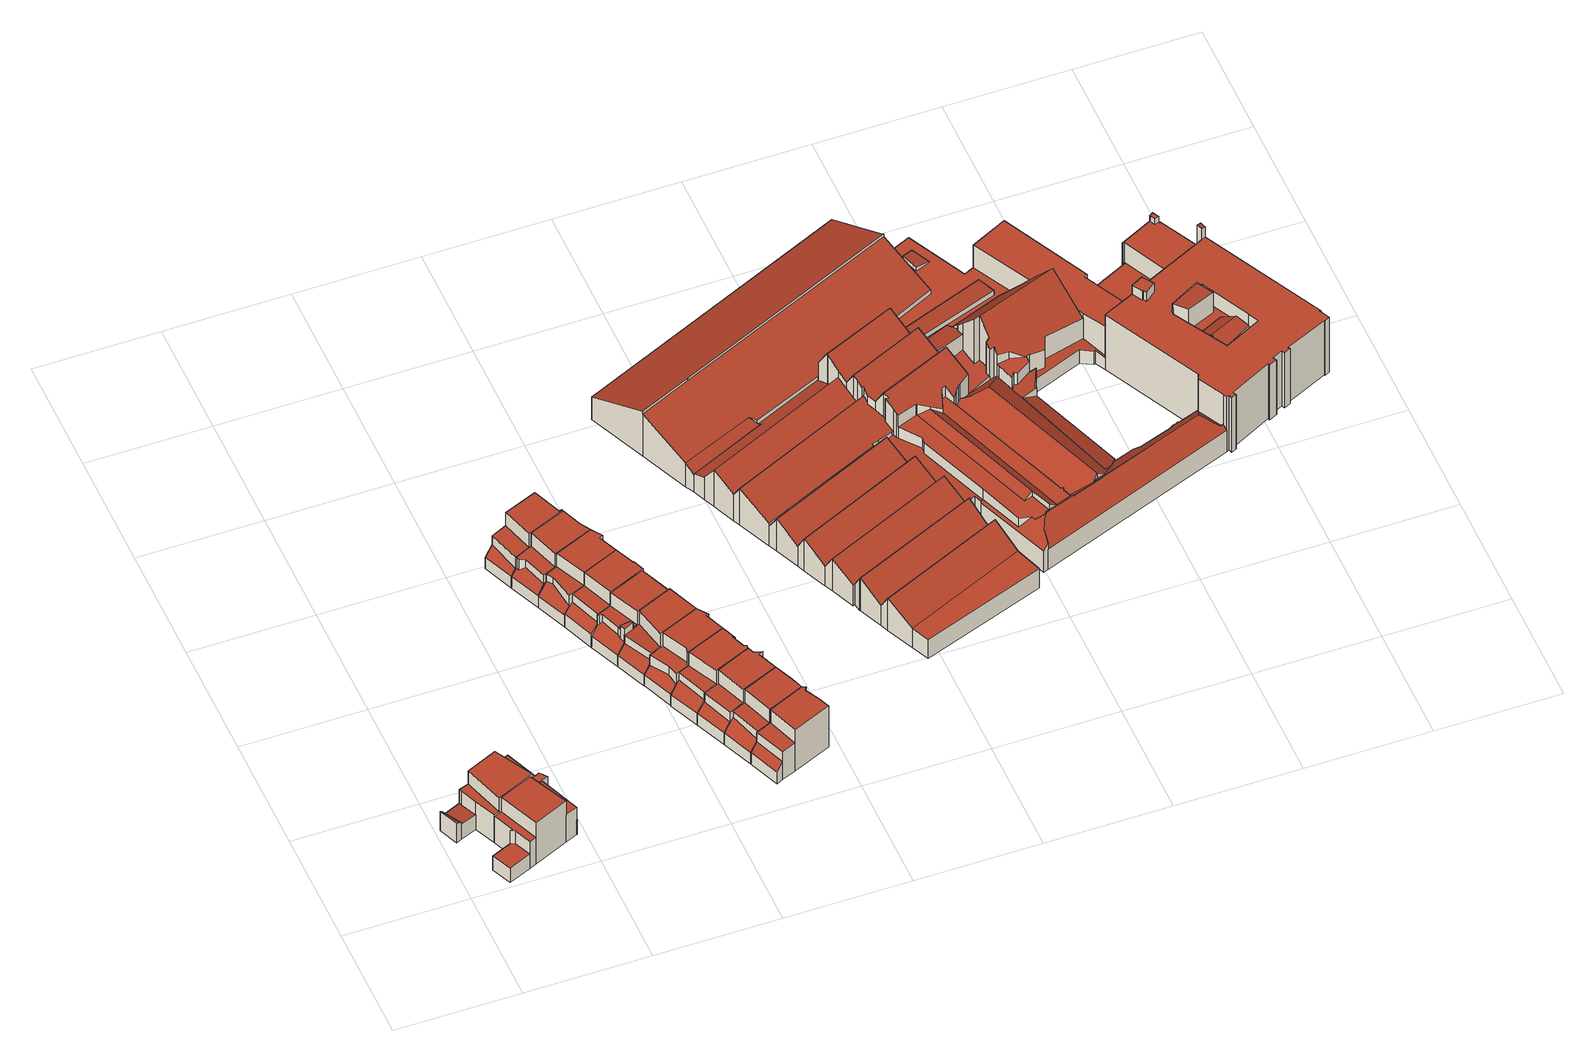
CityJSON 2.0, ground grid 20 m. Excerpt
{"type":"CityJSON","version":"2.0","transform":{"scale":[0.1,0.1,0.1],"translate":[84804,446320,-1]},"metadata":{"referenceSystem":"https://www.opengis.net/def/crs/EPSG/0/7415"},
"CityObjects":{
"building1":{"type":"Building","attributes":{"b3_bag_bag_overlap":0,"b3_bouwlagen":3,"b3_dak_type":"slanted","b3_h_dak_50p":8.94,"b3_h_dak_70p":8.94,"b3_h_dak_max":9.06,"b3_h_dak_min":3.21,"b3_h_maaiveld":0.506,"b3_kas_warenhuis":false,"b3_mutatie_ahn3_ahn4":false,"b3_opp_buitenmuur":165.98,"b3_opp_dak_plat":75.17,"b3_opp_dak_schuin":2.11,"b3_opp_grond":82.07,"b3_opp_scheidingsmuur":139.34,"b3_reconstructie_onvolledig":false,"b3_rmse_lod12":2.56,"b3_rmse_lod13":1.47,"b3_rmse_lod22":0.222,"b3_val3dity_lod12":"[]","b3_val3dity_lod13":"[]","b3_val3dity_lod22":"[]","b3_volume_lod12":692.51,"b3_volume_lod13":626.99,"b3_volume_lod22":548.3,"geconstateerd":false,"oorspronkelijkbouwjaar":1989,"status":"Pand in gebruik"},"children":["building1-1"]},
"building1-1":{"type":"BuildingPart","parents":["building1"],"geometry":[{"type":"Solid","lod":"2.2","boundaries":[[[[0,1,2,3,4,5,6,7,8,9,10,11,12,13,14,15,16]],[[17,15,14,18,19]],[[19,18,20,21]],[[22,7,6,23]],[[24,25,23,26]],[[27,16,15,17]],[[28,4,3,29]],[[30,5,4,28]],[[26,23,6,5,30]],[[31,8,7,22]],[[25,9,8,31]],[[32,13,12,33]],[[33,12,11,34]],[[35,36,29,37]],[[36,10,9,25,24]],[[38,39,40,32]],[[18,14,13,40]],[[40,13,32]],[[21,20,0,16,27]],[[37,29,3,2,41,42]],[[41,2,1,43,44]],[[45,34,11,10,36,35]],[[43,1,0,20]],[[44,43,39,38]],[[42,41,34,45]],[[25,31,22,23]],[[36,24,26,30,28,29]],[[21,27,17,19]],[[34,41,44,38,32,33]],[[39,43,20,18,40]],[[42,45,35,37]]]],"semantics":{"surfaces":[{"type":"GroundSurface"},{"type":"WallSurface","on_footprint_edge":true},{"type":"WallSurface","on_footprint_edge":false},{"type":"RoofSurface"}],"values":[[0,1,2,1,2,1,1,1,1,1,1,1,1,2,1,2,1,1,1,1,1,1,1,2,2,3,3,3,3,3,3]]}}]},
"building2":{"type":"Building","attributes":{"b3_bag_bag_overlap":0,"b3_bouwlagen":3,"b3_dak_type":"multiple horizontal","b3_h_dak_50p":8.89,"b3_h_dak_70p":8.92,"b3_h_dak_max":9.05,"b3_h_dak_min":2.95,"b3_h_maaiveld":0.47,"b3_kas_warenhuis":false,"b3_mutatie_ahn3_ahn4":false,"b3_opp_buitenmuur":222.83,"b3_opp_dak_plat":84.95,"b3_opp_dak_schuin":0,"b3_opp_grond":84.94,"b3_opp_scheidingsmuur":74.58,"b3_reconstructie_onvolledig":false,"b3_rmse_lod12":2.66,"b3_rmse_lod13":1.47,"b3_rmse_lod22":0.189,"b3_val3dity_lod12":"[]","b3_val3dity_lod13":"[]","b3_val3dity_lod22":"[]","b3_volume_lod12":717.76,"b3_volume_lod13":626.76,"b3_volume_lod22":556.76,"geconstateerd":false,"oorspronkelijkbouwjaar":1989,"status":"Pand in gebruik"},"children":["building2-1"]},
"building2-1":{"type":"BuildingPart","parents":["building2"],"geometry":[{"type":"Solid","lod":"2.2","boundaries":[[[[46,47,48,49,12,50,51,52,8,53,54,55,56,57,58,59]],[[60,55,54,61]],[[62,56,55,60]],[[63,62,64,65]],[[66,53,8,67]],[[68,47,46,69]],[[70,48,47,68]],[[71,72,73,74]],[[75,70,72,71]],[[61,54,53,66]],[[67,8,52,64]],[[65,64,52,51,76]],[[77,78,76,79]],[[78,57,56,62,63]],[[79,76,51,50,80,81]],[[82,83,58,57,78,77]],[[74,73,59,58,83]],[[84,49,48,70,75]],[[85,12,49,84]],[[80,50,12,85]],[[69,46,59,73]],[[81,80,83,82]],[[67,64,62,60,61,66]],[[78,63,65,76]],[[83,80,85,84,75,71,74]],[[69,73,72,70,68]],[[81,82,77,79]]]],"semantics":{"surfaces":[{"type":"GroundSurface"},{"type":"WallSurface","on_footprint_edge":true},{"type":"WallSurface","on_footprint_edge":false},{"type":"RoofSurface"}],"values":[[0,1,1,2,1,1,1,2,2,1,1,1,2,1,1,1,1,1,1,1,1,2,3,3,3,3,3]]}}]},
"building3":{"type":"Building","attributes":{"b3_bag_bag_overlap":0,"b3_bouwlagen":3,"b3_dak_type":"slanted","b3_h_dak_50p":8.82,"b3_h_dak_70p":8.85,"b3_h_dak_max":9.11,"b3_h_dak_min":2.76,"b3_h_maaiveld":0.395,"b3_kas_warenhuis":false,"b3_mutatie_ahn3_ahn4":false,"b3_opp_buitenmuur":93.2,"b3_opp_dak_plat":53.47,"b3_opp_dak_schuin":9.57,"b3_opp_grond":59.78,"b3_opp_scheidingsmuur":149.96,"b3_reconstructie_onvolledig":false,"b3_rmse_lod12":2.59,"b3_rmse_lod13":1.79,"b3_rmse_lod22":0.213,"b3_val3dity_lod12":"[]","b3_val3dity_lod13":"[]","b3_val3dity_lod22":"[]","b3_volume_lod12":505.31,"b3_volume_lod13":472.53,"b3_volume_lod22":398.76,"geconstateerd":false,"oorspronkelijkbouwjaar":1989,"status":"Pand in gebruik"},"children":["building3-1"]},
"building3-1":{"type":"BuildingPart","parents":["building3"],"geometry":[{"type":"Solid","lod":"2.2","boundaries":[[[[86,87,88,89,90,91,92,93,94,95,96,97]],[[98,99,90,89,100]],[[101,87,86,102]],[[102,86,97,103]],[[104,95,94,105,106]],[[107,104,99,98]],[[108,93,92,109]],[[110,88,87,101]],[[105,94,93,108]],[[106,105,111,112]],[[109,92,91,111]],[[103,97,96,113]],[[100,89,88,110,114]],[[114,110,115,116]],[[117,113,96,95,104,107]],[[112,111,91,90,99]],[[116,115,113,117]],[[109,111,105,108]],[[116,117,107,98,100,114]],[[112,99,104,106]],[[113,115,110,101,102,103]]]],"semantics":{"surfaces":[{"type":"GroundSurface"},{"type":"WallSurface","on_footprint_edge":true},{"type":"WallSurface","on_footprint_edge":false},{"type":"RoofSurface"}],"values":[[0,1,1,1,1,2,1,1,1,2,1,1,1,2,1,1,2,3,3,3,3]]}}]},
"building4":{"type":"Building","attributes":{"b3_bag_bag_overlap":0,"b3_bouwlagen":3,"b3_dak_type":"slanted","b3_h_dak_50p":8.83,"b3_h_dak_70p":8.85,"b3_h_dak_max":9.07,"b3_h_dak_min":0.59,"b3_h_maaiveld":0.402,"b3_kas_warenhuis":false,"b3_mutatie_ahn3_ahn4":false,"b3_opp_buitenmuur":90.35,"b3_opp_dak_plat":52.7,"b3_opp_dak_schuin":11.24,"b3_opp_grond":59.77,"b3_opp_scheidingsmuur":153.48,"b3_reconstructie_onvolledig":false,"b3_rmse_lod12":2.88,"b3_rmse_lod13":1.36,"b3_rmse_lod22":0.48,"b3_val3dity_lod12":"[]","b3_val3dity_lod13":"[]","b3_val3dity_lod22":"[]","b3_volume_lod12":504.61,"b3_volume_lod13":430.59,"b3_volume_lod22":412.15,"geconstateerd":false,"oorspronkelijkbouwjaar":1989,"status":"Pand in gebruik"},"children":["building4-1"]},
"building4-1":{"type":"BuildingPart","parents":["building4"],"geometry":[{"type":"Solid","lod":"2.2","boundaries":[[[[118,119,89,120,121,122,123,124,125,126,92]],[[127,123,122,128]],[[129,130,131,132]],[[109,92,126,133]],[[134,135,120,89,100]],[[136,121,120,135]],[[128,122,121,136]],[[137,138,139,140]],[[140,139,125,124,131]],[[141,142,143,144]],[[144,143,138,137]],[[142,118,92,109]],[[130,119,118,142,141]],[[132,131,124,123,127,145]],[[145,127,135,134]],[[100,89,119,130,129]],[[133,126,125,139]],[[130,141,144,137,140,131]],[[135,127,128,136]],[[100,129,132,145,134]],[[133,139,138,143,142,109]]]],"semantics":{"surfaces":[{"type":"GroundSurface"},{"type":"WallSurface","on_footprint_edge":true},{"type":"WallSurface","on_footprint_edge":false},{"type":"RoofSurface"}],"values":[[0,1,2,1,1,1,1,2,1,2,2,1,1,1,2,1,1,3,3,3,3]]}}]},
"building5":{"type":"Building","attributes":{"b3_bag_bag_overlap":0,"b3_bouwlagen":3,"b3_dak_type":"slanted","b3_h_dak_50p":8.83,"b3_h_dak_70p":8.85,"b3_h_dak_max":9.07,"b3_h_dak_min":2.78,"b3_h_maaiveld":0.413,"b3_kas_warenhuis":false,"b3_mutatie_ahn3_ahn4":false,"b3_opp_buitenmuur":93.36,"b3_opp_dak_plat":51.93,"b3_opp_dak_schuin":12.4,"b3_opp_grond":60.3,"b3_opp_scheidingsmuur":152.72,"b3_reconstructie_onvolledig":false,"b3_rmse_lod12":2.59,"b3_rmse_lod13":0.892,"b3_rmse_lod22":0.176,"b3_val3dity_lod12":"[]","b3_val3dity_lod13":"[]","b3_val3dity_lod22":"[]","b3_volume_lod12":508.73,"b3_volume_lod13":435.75,"b3_volume_lod22":415.68,"geconstateerd":false,"oorspronkelijkbouwjaar":1989,"status":"Pand in gebruik"},"children":["building5-1"]},
"building5-1":{"type":"BuildingPart","parents":["building5"],"geometry":[{"type":"Solid","lod":"2.2","boundaries":[[[[146,147,123,122,148,149,150,151,152,153,154,126]],[[155,156,157,158]],[[128,122,123,127]],[[159,160,127,145]],[[161,146,126,162]],[[163,148,122,128]],[[162,126,154,164]],[[165,166,167,168]],[[164,154,153,167]],[[160,149,148,163]],[[158,157,152,151,169]],[[168,167,153,152,157]],[[145,127,123,147,156,155]],[[170,161,166,165]],[[156,147,146,161,170]],[[171,150,149,160,159]],[[169,151,150,171]],[[160,163,128,127]],[[166,161,162,164,167]],[[156,170,165,168,157]],[[169,171,159,145,155,158]]]],"semantics":{"surfaces":[{"type":"GroundSurface"},{"type":"WallSurface","on_footprint_edge":false},{"type":"WallSurface","on_footprint_edge":true},{"type":"RoofSurface"}],"values":[[0,1,2,1,2,2,2,1,2,2,2,2,2,1,2,2,2,3,3,3,3]]}}]},
"building6":{"type":"Building","attributes":{"b3_bag_bag_overlap":0,"b3_bouwlagen":3,"b3_dak_type":"slanted","b3_h_dak_50p":8.82,"b3_h_dak_70p":8.84,"b3_h_dak_max":9.06,"b3_h_dak_min":2.92,"b3_h_maaiveld":0.416,"b3_kas_warenhuis":false,"b3_mutatie_ahn3_ahn4":false,"b3_opp_buitenmuur":93.51,"b3_opp_dak_plat":52.69,"b3_opp_dak_schuin":10.73,"b3_opp_grond":60.43,"b3_opp_scheidingsmuur":150.28,"b3_reconstructie_onvolledig":false,"b3_rmse_lod12":2.53,"b3_rmse_lod13":0.861,"b3_rmse_lod22":0.189,"b3_val3dity_lod12":"[]","b3_val3dity_lod13":"[]","b3_val3dity_lod22":"[]","b3_volume_lod12":509.16,"b3_volume_lod13":430.54,"b3_volume_lod22":412.32,"geconstateerd":false,"oorspronkelijkbouwjaar":1989,"status":"Pand in gebruik"},"children":["building6-1"]},
"building6-1":{"type":"BuildingPart","parents":["building6"],"geometry":[{"type":"Solid","lod":"2.2","boundaries":[[[[172,173,154,174,152,151,175,176,177,178,179,180]],[[181,178,177,182]],[[182,177,176,183]],[[184,175,151,169]],[[169,151,152,157,158]],[[157,152,174,185,186]],[[158,157,187,188]],[[189,154,173,190]],[[191,183,176,175,184]],[[185,174,154,189]],[[186,185,192,193]],[[194,195,183,191]],[[188,187,180,179,195,194]],[[195,179,178,181]],[[190,173,172,192]],[[193,192,172,180,187]],[[188,194,191,184,169,158]],[[195,181,182,183]],[[190,192,185,189]],[[193,187,157,186]]]],"semantics":{"surfaces":[{"type":"GroundSurface"},{"type":"WallSurface","on_footprint_edge":true},{"type":"WallSurface","on_footprint_edge":false},{"type":"RoofSurface"}],"values":[[0,1,1,1,1,1,2,1,1,1,2,2,1,1,1,1,3,3,3,3]]}}]},
"building7":{"type":"Building","attributes":{"b3_bag_bag_overlap":0,"b3_bouwlagen":3,"b3_dak_type":"slanted","b3_h_dak_50p":8.82,"b3_h_dak_70p":8.85,"b3_h_dak_max":9.07,"b3_h_dak_min":0.6,"b3_h_maaiveld":0.44,"b3_kas_warenhuis":false,"b3_mutatie_ahn3_ahn4":false,"b3_opp_buitenmuur":94.17,"b3_opp_dak_plat":51.16,"b3_opp_dak_schuin":14.51,"b3_opp_grond":59.9,"b3_opp_scheidingsmuur":147.89,"b3_reconstructie_onvolledig":false,"b3_rmse_lod12":2.86,"b3_rmse_lod13":1.22,"b3_rmse_lod22":0.46,"b3_val3dity_lod12":"[]","b3_val3dity_lod13":"[]","b3_val3dity_lod22":"[]","b3_volume_lod12":503.72,"b3_volume_lod13":433.88,"b3_volume_lod22":398.45,"geconstateerd":false,"oorspronkelijkbouwjaar":1989,"status":"Pand in gebruik"},"children":["building7-1"]},
"building7-1":{"type":"BuildingPart","parents":["building7"],"geometry":[{"type":"Solid","lod":"2.2","boundaries":[[[[196,197,178,198,199,200,201,202,203,204,205,173,206]],[[207,201,200,208]],[[209,199,198,210]],[[210,198,178,181]],[[211,212,213,214]],[[215,216,214,217]],[[218,173,205,219]],[[208,200,199,209]],[[181,178,197,220]],[[221,222,202,201,207,223]],[[224,225,222,221]],[[226,220,197,196,225,224]],[[227,203,202,222]],[[228,227,216,215]],[[229,206,173,218]],[[230,229,231,232]],[[225,196,206,229,230]],[[219,205,204,233]],[[217,214,213,233,234]],[[234,233,204,203,227,228]],[[235,236,212,211]],[[232,231,236,235]],[[223,207,220,226]],[[223,226,224,221]],[[236,231,229,218,219,233,213,212]],[[234,228,215,217]],[[232,235,211,214,216,227,222,225,230]],[[220,207,208,209,210,181]]]],"semantics":{"surfaces":[{"type":"GroundSurface"},{"type":"WallSurface","on_footprint_edge":true},{"type":"WallSurface","on_footprint_edge":false},{"type":"RoofSurface"}],"values":[[0,1,1,1,2,2,1,1,1,1,2,1,1,2,1,2,1,1,2,1,2,2,2,3,3,3,3,3]]}}]},
"building8":{"type":"Building","attributes":{"b3_bag_bag_overlap":0,"b3_bouwlagen":3,"b3_dak_type":"slanted","b3_h_dak_50p":8.84,"b3_h_dak_70p":8.85,"b3_h_dak_max":9.08,"b3_h_dak_min":0.49,"b3_h_maaiveld":0.445,"b3_kas_warenhuis":false,"b3_mutatie_ahn3_ahn4":false,"b3_opp_buitenmuur":90.26,"b3_opp_dak_plat":52.56,"b3_opp_dak_schuin":11.94,"b3_opp_grond":60.04,"b3_opp_scheidingsmuur":149.42,"b3_reconstructie_onvolledig":false,"b3_rmse_lod12":2.57,"b3_rmse_lod13":1.03,"b3_rmse_lod22":0.343,"b3_val3dity_lod12":"[]","b3_val3dity_lod13":"[]","b3_val3dity_lod22":"[]","b3_volume_lod12":504.16,"b3_volume_lod13":428.96,"b3_volume_lod22":409.62,"geconstateerd":false,"oorspronkelijkbouwjaar":1989,"status":"Pand in gebruik"},"children":["building8-1"]},
"building8-1":{"type":"BuildingPart","parents":["building8"],"geometry":[{"type":"Solid","lod":"2.2","boundaries":[[[[237,238,239,240,241,242,243,205,244,245,200]],[[246,247,237,200,248]],[[248,200,245,249,250]],[[251,252,253,254]],[[254,253,242,241,255]],[[256,243,242,253]],[[219,205,243,256]],[[257,239,238,258]],[[250,249,255,259]],[[249,245,244,252,251]],[[252,244,205,219]],[[259,255,241,240,260,261]],[[261,260,247,246]],[[260,240,239,257]],[[258,238,237,247]],[[249,251,254,255]],[[252,219,256,253]],[[261,246,248,250,259]],[[258,247,260,257]]]],"semantics":{"surfaces":[{"type":"GroundSurface"},{"type":"WallSurface","on_footprint_edge":true},{"type":"WallSurface","on_footprint_edge":false},{"type":"RoofSurface"}],"values":[[0,1,1,2,1,1,1,1,2,1,1,1,2,1,1,3,3,3,3]]}}]},
"building9":{"type":"Building","attributes":{"b3_bag_bag_overlap":0,"b3_bouwlagen":3,"b3_dak_type":"slanted","b3_h_dak_50p":8.83,"b3_h_dak_70p":8.85,"b3_h_dak_max":9.05,"b3_h_dak_min":2.82,"b3_h_maaiveld":0.458,"b3_kas_warenhuis":false,"b3_mutatie_ahn3_ahn4":false,"b3_opp_buitenmuur":94.78,"b3_opp_dak_plat":52.31,"b3_opp_dak_schuin":10.26,"b3_opp_grond":59.69,"b3_opp_scheidingsmuur":152.2,"b3_reconstructie_onvolledig":false,"b3_rmse_lod12":2.53,"b3_rmse_lod13":0.855,"b3_rmse_lod22":0.194,"b3_val3dity_lod12":"[]","b3_val3dity_lod13":"[]","b3_val3dity_lod22":"[]","b3_volume_lod12":500.97,"b3_volume_lod13":427.52,"b3_volume_lod22":409.96,"geconstateerd":false,"oorspronkelijkbouwjaar":1989,"status":"Pand in gebruik"},"children":["building9-1"]},
"building9-1":{"type":"BuildingPart","parents":["building9"],"geometry":[{"type":"Solid","lod":"2.2","boundaries":[[[[262,263,264,265,266,267,268,269,270,271,272,273]],[[274,275,262,273,276]],[[277,269,268,260]],[[278,279,260,261]],[[280,281,282,283]],[[256,265,264,284]],[[276,273,272,285]],[[285,272,271,279,278]],[[286,266,265,256]],[[281,267,266,286,287]],[[288,270,269,277]],[[284,264,263,289]],[[290,291,289,292]],[[261,260,268,267,281,280]],[[279,271,270,288]],[[283,282,275,274]],[[292,289,263,262,275]],[[287,286,291,290]],[[279,288,277,260]],[[283,274,276,285,278,261,280]],[[287,290,292,275,282,281]],[[291,286,256,284,289]]]],"semantics":{"surfaces":[{"type":"GroundSurface"},{"type":"WallSurface","on_footprint_edge":true},{"type":"WallSurface","on_footprint_edge":false},{"type":"RoofSurface"}],"values":[[0,1,1,2,2,1,1,1,1,1,1,1,2,1,1,2,1,2,3,3,3,3]]}}]},
"building10":{"type":"Building","attributes":{"b3_bag_bag_overlap":0,"b3_bouwlagen":3,"b3_dak_type":"slanted","b3_h_dak_50p":8.83,"b3_h_dak_70p":8.86,"b3_h_dak_max":9.06,"b3_h_dak_min":2.79,"b3_h_maaiveld":0.419,"b3_kas_warenhuis":false,"b3_mutatie_ahn3_ahn4":false,"b3_opp_buitenmuur":94.26,"b3_opp_dak_plat":51.93,"b3_opp_dak_schuin":12.91,"b3_opp_grond":59.97,"b3_opp_scheidingsmuur":149.43,"b3_reconstructie_onvolledig":false,"b3_rmse_lod12":2.49,"b3_rmse_lod13":0.768,"b3_rmse_lod22":0.195,"b3_val3dity_lod12":"[]","b3_val3dity_lod13":"[]","b3_val3dity_lod22":"[]","b3_volume_lod12":506.15,"b3_volume_lod13":425.61,"b3_volume_lod22":404.87,"geconstateerd":false,"oorspronkelijkbouwjaar":1989,"status":"Pand in gebruik"},"children":["building10-1"]},
"building10-1":{"type":"BuildingPart","parents":["building10"],"geometry":[{"type":"Solid","lod":"2.2","boundaries":[[[[293,294,295,296,297,298,299,300,301,302,303,304]],[[305,306,298,297,307,308]],[[309,310,299,298,306]],[[311,312,313,314]],[[315,302,301,316]],[[317,315,310,309]],[[318,303,302,315,317]],[[316,301,300,319]],[[320,296,295,321]],[[314,313,322,323]],[[323,322,324,325]],[[325,324,293,304,276]],[[319,300,299,310]],[[326,318,306,305]],[[276,304,303,318,326]],[[307,297,296,320]],[[321,295,294,327]],[[327,294,293,324]],[[308,307,312,311]],[[319,310,315,316]],[[306,318,317,309]],[[312,307,320,321,327,324,322,313]],[[308,311,314,323,325,276,326,305]]]],"semantics":{"surfaces":[{"type":"GroundSurface"},{"type":"WallSurface","on_footprint_edge":true},{"type":"WallSurface","on_footprint_edge":false},{"type":"RoofSurface"}],"values":[[0,1,1,2,1,2,1,1,1,2,2,1,1,2,1,1,1,1,2,3,3,3,3]]}}]},
"building11":{"type":"Building","attributes":{"b3_bag_bag_overlap":0,"b3_bouwlagen":3,"b3_dak_type":"slanted","b3_h_dak_50p":8.84,"b3_h_dak_70p":8.86,"b3_h_dak_max":9.06,"b3_h_dak_min":2.78,"b3_h_maaiveld":0.394,"b3_kas_warenhuis":false,"b3_mutatie_ahn3_ahn4":false,"b3_opp_buitenmuur":98.57,"b3_opp_dak_plat":52.71,"b3_opp_dak_schuin":10.67,"b3_opp_grond":59.98,"b3_opp_scheidingsmuur":148.76,"b3_reconstructie_onvolledig":false,"b3_rmse_lod12":2.45,"b3_rmse_lod13":0.789,"b3_rmse_lod22":0.172,"b3_val3dity_lod12":"[]","b3_val3dity_lod13":"[]","b3_val3dity_lod22":"[]","b3_volume_lod12":507.55,"b3_volume_lod13":426.52,"b3_volume_lod22":408.01,"geconstateerd":false,"oorspronkelijkbouwjaar":1989,"status":"Pand in gebruik"},"children":["building11-1"]},
"building11-1":{"type":"BuildingPart","parents":["building11"],"geometry":[{"type":"Solid","lod":"2.2","boundaries":[[[[328,329,330,300,331,332,333,296,334,335,336,337]],[[338,339,328,337,340]],[[341,342,339,338]],[[320,296,333,343]],[[344,345,343,346]],[[319,300,330,347]],[[348,335,334,349]],[[350,348,345,344]],[[349,334,296,320]],[[342,332,331,351,352]],[[353,336,335,348,350]],[[340,337,336,353]],[[347,330,329,354]],[[351,331,300,319]],[[352,351,354,355]],[[346,343,333,332,342,341]],[[355,354,329,328,339]],[[349,320,343,345,348]],[[354,351,319,347]],[[346,341,338,340,353,350,344]],[[355,339,342,352]]]],"semantics":{"surfaces":[{"type":"GroundSurface"},{"type":"WallSurface","on_footprint_edge":true},{"type":"WallSurface","on_footprint_edge":false},{"type":"RoofSurface"}],"values":[[0,1,2,1,2,1,1,2,1,1,1,1,1,1,2,1,1,3,3,3,3]]}}]},
"building12":{"type":"Building","attributes":{"b3_bag_bag_overlap":0,"b3_bouwlagen":3,"b3_dak_type":"slanted","b3_h_dak_50p":8.83,"b3_h_dak_70p":8.85,"b3_h_dak_max":9.1,"b3_h_dak_min":2.81,"b3_h_maaiveld":0.394,"b3_kas_warenhuis":false,"b3_mutatie_ahn3_ahn4":false,"b3_opp_buitenmuur":88.67,"b3_opp_dak_plat":47.19,"b3_opp_dak_schuin":17.62,"b3_opp_grond":60.01,"b3_opp_scheidingsmuur":149.84,"b3_reconstructie_onvolledig":false,"b3_rmse_lod12":2.46,"b3_rmse_lod13":0.803,"b3_rmse_lod22":0.13,"b3_val3dity_lod12":"[]","b3_val3dity_lod13":"[]","b3_val3dity_lod22":"[]","b3_volume_lod12":507.54,"b3_volume_lod13":427.25,"b3_volume_lod22":406.02,"geconstateerd":false,"oorspronkelijkbouwjaar":1989,"status":"Pand in gebruik"},"children":["building12-1"]},
"building12-1":{"type":"BuildingPart","parents":["building12"],"geometry":[{"type":"Solid","lod":"2.2","boundaries":[[[[356,357,358,359,360,361,330,362,363,337,364,365]],[[366,357,356,367]],[[367,356,365,368]],[[369,362,330,347]],[[370,363,362,369,371]],[[347,330,361,372]],[[340,337,363,370,373]],[[374,368,365,364,375]],[[375,364,337,340]],[[376,377,368,374]],[[377,358,357,366]],[[371,369,378,379]],[[380,381,359,358,377,376]],[[379,378,360,359,381]],[[372,361,360,378]],[[373,370,381,380]],[[377,366,367,368]],[[381,370,371,379]],[[372,378,369,347]],[[373,380,376,374,375,340]]]],"semantics":{"surfaces":[{"type":"GroundSurface"},{"type":"WallSurface","on_footprint_edge":true},{"type":"WallSurface","on_footprint_edge":false},{"type":"RoofSurface"}],"values":[[0,1,1,1,1,1,1,1,1,2,1,2,1,1,1,2,3,3,3,3]]}}]},
"building13":{"type":"Building","attributes":{"b3_bag_bag_overlap":0,"b3_bouwlagen":3,"b3_dak_type":"slanted","b3_h_dak_50p":8.84,"b3_h_dak_70p":8.86,"b3_h_dak_max":9.12,"b3_h_dak_min":2.82,"b3_h_maaiveld":0.447,"b3_kas_warenhuis":false,"b3_mutatie_ahn3_ahn4":false,"b3_opp_buitenmuur":93.86,"b3_opp_dak_plat":39.63,"b3_opp_dak_schuin":24.08,"b3_opp_grond":59.93,"b3_opp_scheidingsmuur":149.55,"b3_reconstructie_onvolledig":false,"b3_rmse_lod12":2.49,"b3_rmse_lod13":0.859,"b3_rmse_lod22":0.156,"b3_val3dity_lod12":"[]","b3_val3dity_lod13":"[]","b3_val3dity_lod22":"[]","b3_volume_lod12":504.02,"b3_volume_lod13":425.75,"b3_volume_lod22":407.59,"geconstateerd":false,"oorspronkelijkbouwjaar":1989,"status":"Pand in gebruik"},"children":["building13-1"]},
"building13-1":{"type":"BuildingPart","parents":["building13"],"geometry":[{"type":"Solid","lod":"2.2","boundaries":[[[[382,383,384,385,386,361,387,388,389,357,390,391]],[[392,383,382,393,394]],[[395,396,384,383,392]],[[397,398,389,388,399,400]],[[366,357,389,398]],[[401,390,357,366]],[[402,361,386,403]],[[400,399,396,395]],[[399,388,387,404,405]],[[393,382,391,406]],[[394,393,407,408]],[[409,410,398,397]],[[408,407,410,409]],[[406,391,390,401]],[[405,404,411,412]],[[412,411,385,384,396]],[[404,387,361,402]],[[403,386,385,411]],[[408,409,397,400,395,392,394]],[[406,401,366,398,410,407,393]],[[412,396,399,405]],[[403,411,404,402]]]],"semantics":{"surfaces":[{"type":"GroundSurface"},{"type":"WallSurface","on_footprint_edge":true},{"type":"WallSurface","on_footprint_edge":false},{"type":"RoofSurface"}],"values":[[0,1,1,1,1,1,1,2,1,1,2,2,2,1,2,1,1,1,3,3,3,3]]}}]},
"building14":{"type":"Building","attributes":{"b3_dak_type":"slanted","b3_h_dak_50p":6.15,"b3_h_dak_70p":7.32,"b3_h_dak_max":13.57,"b3_h_dak_min":0,"b3_h_maaiveld":-0.215,"b3_kas_warenhuis":false,"b3_mutatie_ahn3_ahn4":false,"b3_opp_buitenmuur":3668.34,"b3_opp_dak_plat":1302.18,"b3_opp_dak_schuin":3998.59,"b3_opp_grond":4616.08,"b3_opp_scheidingsmuur":0,"b3_reconstructie_onvolledig":false,"b3_rmse_lod12":2.47,"b3_rmse_lod13":1.64,"b3_rmse_lod22":0.215,"b3_val3dity_lod12":"[]","b3_val3dity_lod13":"[]","b3_val3dity_lod22":"[]","b3_volume_lod12":32946.79,"b3_volume_lod13":34106.32,"b3_volume_lod22":29997.75,"geconstateerd":false,"oorspronkelijkbouwjaar":1930,"status":"Pand in gebruik"},"children":["building14-1"]},
"building14-1":{"type":"BuildingPart","parents":["building14"],"geometry":[{"type":"Solid","lod":"2.2","boundaries":[[[[413,414,415,416,417,418,419,420,421,422,423,424,425,426,427,428,429,430,431,432,433,434,435,436,437,438,439,440,441,442,443,444,445,446,447,448,449,450,451,452,453,454,455,456,457,458,459,460,461,462,463,464,465,466,467,468,469,470,471,472,473,474,475,476,477,478,479,480,481,482,483,484,485,486],[487,488,489,490,491,492,493,494,495,496,497,498,499,500,501,502,503,504,505,506,507,508,509,510,511]],[[512,513,429,428,514]],[[515,431,430,516]],[[516,430,429,513]],[[517,425,424,518]],[[519,517,520,521]],[[522,523,524,525]],[[526,527,528,529,530]],[[531,421,420,532,533]],[[534,492,491,535]],[[536,427,426,537]],[[532,420,419,538]],[[538,419,418,539]],[[540,541,542,543]],[[544,545,546,547]],[[548,549,550,551,552]],[[553,416,415,554]],[[555,451,450,556]],[[557,452,451,555]],[[558,447,446,559]],[[556,450,449,560]],[[560,449,448,561]],[[561,448,447,558]],[[562,441,440,563]],[[564,565,566,567]],[[568,443,442,569]],[[570,497,496,571]],[[572,445,444,573]],[[573,444,443,568]],[[574,438,437,575]],[[575,437,436,576]],[[577,578,579,580]],[[581,439,438,574]],[[563,440,439,581]],[[571,496,495,582]],[[535,491,490,583]],[[583,490,489,584]],[[585,487,511,586]],[[587,510,509,588]],[[588,509,508,589]],[[586,511,510,587]],[[590,506,505,591]],[[589,508,507,592]],[[592,507,506,590]],[[593,594,595,596]],[[591,505,504,597]],[[597,504,503,598]],[[599,600,601,602]],[[603,604,605]],[[606,455,454,607]],[[554,415,414,608,609]],[[610,468,467,611]],[[612,613,614,615]],[[616,617,618]],[[619,620,618]],[[518,424,423,621]],[[622,623,624,625,626]],[[627,628,629,630,631]],[[632,499,498,633]],[[569,442,441,562]],[[559,446,445,572]],[[576,436,435,634]],[[635,636,637,638]],[[639,640,641]],[[642,643,644,645]],[[646,647,603]],[[598,503,502,648]],[[649,648,502,501,650]],[[647,646,651]],[[640,639,651]],[[652,653,654,655]],[[656,657,653,652]],[[658,650,659]],[[660,661,662,663,664]],[[521,520,665,666]],[[667,668,669,670]],[[671,480,479,672]],[[673,481,480,671]],[[674,675,549,548]],[[525,524,676]],[[611,467,466,677]],[[677,466,465,678]],[[596,595,679,680]],[[681,682,683,684]],[[551,417,552]],[[552,417,416,553]],[[685,686,541,540]],[[626,625,545,544]],[[687,530,529,582,688]],[[689,690,691,692]],[[693,694,695,696,614]],[[697,698,699,700]],[[537,426,425,517,519]],[[701,702,703,704]],[[705,676,706,707]],[[684,683,708,709,710]],[[710,709,711,712,713]],[[688,582,495,494,714]],[[514,428,427,536,715]],[[716,717,513,512]],[[715,536,717,716]],[[718,719,720,668,667]],[[668,720,666,721]],[[722,723,724,725]],[[726,727,728,578,577]],[[707,706,708,683]],[[638,637,729,730]],[[609,608,675,674]],[[731,732,661,660]],[[733,734,735]],[[736,737,738,739]],[[740,741,737,736]],[[742,743,737]],[[621,423,422,644]],[[645,644,422,421,531]],[[580,579,744,745]],[[746,747,748]],[[739,738,748]],[[749,750,486,485,751]],[[655,654,752,753,754]],[[755,463,462,756]],[[757,758,624,623]],[[759,760,750,749]],[[761,741,740]],[[762,763,698,697]],[[764,765,766]],[[692,691,550,549]],[[767,768,623,622]],[[769,770,771,772,773]],[[773,772,768,767]],[[772,771,690,689]],[[774,470,469,775]],[[776,471,470,774]],[[704,703,777,778]],[[779,464,463,755]],[[780,781,782,783]],[[783,782,784,785,786]],[[785,784,628,627]],[[787,788,789,790,791]],[[788,792,643,642]],[[791,790,793,794]],[[790,789,530,687]],[[533,532,795,796]],[[797,798,770,769]],[[615,614,696,798,797]],[[775,469,468,610]],[[799,456,455,606,800]],[[678,465,464,779]],[[801,802,803]],[[804,805,806,807]],[[808,809,805,804]],[[807,806,810,811]],[[811,810,812,657,656]],[[812,810,813]],[[547,546,702,701]],[[814,482,481,673,815]],[[680,679,676,705]],[[816,817,766]],[[817,816,818,819,820]],[[821,822,682,681]],[[815,673,594,593]],[[823,824,825,826]],[[827,825,828]],[[584,489,488,829]],[[633,498,497,570]],[[700,699,565,564]],[[830,500,499,632,831]],[[659,650,501,500,830]],[[796,795,832,833]],[[834,835,796]],[[836,837,838,839]],[[831,632,840,841]],[[602,601,842,843]],[[844,845,846,847]],[[847,846,848,849]],[[849,848,752,654]],[[743,742,845,844]],[[543,542,850,851]],[[539,418,417,551]],[[851,850,686,685]],[[852,461,460,853]],[[853,460,459,636,635]],[[854,823,837,836]],[[855,856,824,823,854]],[[857,453,452,557]],[[858,607,454,453,857]],[[859,860,695,694]],[[833,832,860,859]],[[730,729,861,862]],[[820,819,822,821]],[[862,861,523,522]],[[713,712,809,808]],[[712,711,732,731]],[[863,864,865,866,867]],[[868,869,864,863]],[[869,493,492,534]],[[714,494,493,869,868]],[[870,871,872,873]],[[664,663,734,733]],[[754,753,874,875]],[[876,877,878]],[[879,877,876,880,881]],[[882,617,616,883,884]],[[881,880,617,882]],[[885,886,620,887]],[[887,620,619,856,855]],[[888,889,890,891]],[[892,893,889,888]],[[800,606,894]],[[895,896,897]],[[898,899,896,895]],[[873,872,899,898]],[[747,900,871,870]],[[802,801,900,747,746]],[[721,666,665,901,902]],[[903,904,792,788,787]],[[866,865,905]],[[867,866,607,858]],[[906,473,472,907]],[[908,474,473,906]],[[909,475,474,908]],[[910,911,912]],[[913,852,911,910]],[[914,915,916,904,903]],[[902,901,916,915]],[[839,838,917]],[[918,841,840,919,920]],[[920,919,921,922]],[[922,921,600,599]],[[923,924,841,918]],[[925,926,924,923]],[[778,777,927,928]],[[928,927,929,930]],[[930,929,931,932]],[[932,931,818,816]],[[933,413,486,750]],[[608,414,413,933]],[[934,935,936,937]],[[937,936,723,722]],[[938,483,482,814]],[[939,433,432,940,941]],[[941,940,719,718]],[[670,669,434,433,939]],[[940,432,431,515]],[[942,943,935,934]],[[630,629,943,942]],[[634,435,434,669]],[[631,630,727,726]],[[725,724,728,727]],[[794,793,944,945]],[[945,944,946,947]],[[947,946,948,949]],[[950,951,952,758,757]],[[953,954,955]],[[952,951,955]],[[951,950,956]],[[954,953,957,958]],[[527,526,959]],[[835,834,959]],[[843,842,528,527]],[[960,477,476,961]],[[962,478,477,960]],[[672,479,478,962]],[[605,604,963]],[[964,484,483,938]],[[751,485,484,964]],[[907,472,471,776]],[[961,476,475,909]],[[756,462,461,852,913]],[[958,957,760,759]],[[965,458,457,966,967]],[[636,459,458,965]],[[567,566,763,762]],[[663,662,968]],[[967,966,968]],[[613,969,970,971]],[[765,972,969,613,612]],[[973,974,975,976]],[[974,973,977]],[[694,693,977]],[[976,975,971,978]],[[884,883,972,765,764]],[[891,890,886,885]],[[978,971,970,893,892]],[[979,980,926,925]],[[875,874,877,879]],[[829,488,487,585]],[[966,457,456,799]],[[745,744,981,982]],[[949,948,915,914]],[[786,785,983,984]],[[982,981,985,986]],[[987,986,985,781,780]],[[984,983,986,987]],[[826,825,827,980,979]],[[648,649,988]],[[989,990,988]],[[990,989,658]],[[525,671,672,522]],[[715,716,512,514]],[[609,674,548,552,553,554]],[[773,767,622,626,769]],[[615,797,701,704]],[[775,610,611,677,678]],[[779,774,775,678]],[[806,805,803,802]],[[547,701,797,769,626,544]],[[594,673,671,525,676,679,595]],[[851,685,540,543]],[[860,832,795,532,538,539,551,550,691,690,771,770,798,696,695],[686,850,542,541],[763,566,565,699,698]],[[747,870,873,898,740,736,739,748]],[[900,801,803,805,809,712,731,660,664,733,735,897,896,899,872,871]],[[738,813,810,806,802,746,748]],[[905,865,864,991]],[[916,901,665,520,517,518,621,644,643,792,904]],[[963,604,761,740,898,895,894,606,607,866,905,991]],[[971,975,974,977,693,614,613]],[[760,957,953,955,951,956,933,750]],[[814,927,777,938]],[[927,814,815,593,596,680,705,707,683,682,822,819,818,931,929]],[[670,939,941,718,667]],[[940,515,516,513,717,536,537,519,521,666,720,719]],[[942,934,937,722]],[[915,948,946,944,793,790,687,688,714,868,863,867,858,857,557,555,556,560,561,558,559,572,573,568,569,562,563,581,574,575,576,634,669,668,721,902],[986,983,785,627,631,726,577,580,745,982]],[[725,727,630,942,722]],[[956,950,757,623,768,772,689,692,549,675,608,933]],[[835,959,526,530,789,788,642,645,531,533,796]],[[528,842,601,600,921,919,840,632,633,570,571,582,529]],[[960,961,638,730]],[[962,960,730,862]],[[672,962,862,522]],[[926,980,658,659,830,831,841,924]],[[813,738,737,743,844,847,849,654,653,657,812]],[[964,938,777,703,702,546]],[[751,964,546,545]],[[776,755,756,907]],[[755,776,774,779]],[[961,909,908,912,911,852,853,635,638]],[[756,913,910,912,908,906,907]],[[958,759,749,751,545,625,624,758,952,955,954]],[[567,762,697,700,564]],[[967,968,662,661,732,711,709,708,706,676,524,523,861,729,637,636,965]],[[765,612,615,704,778,928,930,932,816,766]],[[978,892,888,834,796,833,859,694,977,973,976]],[[884,764,766,817,820]],[[891,885,887,855,854,836,839,917,920,922,599,602,843,527,959,834,888]],[[893,970,969,972,883,616,618,620,886,890,889]],[[992,828,825,824,856,619,618,617,880,876,878]],[[993,846,845,742,737,741,761,604,603,647]],[[875,879,881,882,884,820,821,681,684,710,713,808,804,807,811,656,652,655,754]],[[648,988,641,640,651,646,603,605,963,991,864,869,534,535,583,584,829,585,586,587,588,589,592,590,591,597,598]],[[966,799,800,894,895,897,735,734,663,968]],[[949,914,903,787,791,794,945,947]],[[781,985,981,744,579,578,728,724,723,936,935,943,629,628,784,782]],[[984,987,780,783,786]],[[846,993,753,752,848]],[[826,979,925,923,918,920,917,838,837,823]],[[992,878,877,874,753,993,647,651,639]],[[658,989,988,649,650]],[[990,658,980,827,828,992,639,641,988]]]],"semantics":{"surfaces":[{"type":"GroundSurface"},{"type":"WallSurface","on_footprint_edge":true},{"type":"WallSurface","on_footprint_edge":false},{"type":"RoofSurface"}],"values":[[0,1,1,1,1,2,2,2,1,1,1,1,1,2,2,2,1,1,1,1,1,1,1,1,2,1,1,1,1,1,1,2,1,1,1,1,1,1,1,1,1,1,1,1,2,1,1,2,2,1,1,1,2,2,2,1,2,2,1,1,1,1,2,2,2,2,1,1,2,2,2,2,2,2,2,2,1,1,2,2,1,1,2,2,1,1,2,2,2,2,2,2,1,2,2,2,2,1,1,2,2,2,2,2,2,2,2,2,2,2,2,2,2,1,1,2,2,2,1,2,1,2,2,2,2,2,2,2,2,2,2,1,1,2,1,2,2,2,2,2,2,2,2,2,2,1,1,1,2,2,2,2,2,2,2,1,2,2,2,2,2,2,2,1,1,2,1,1,2,2,2,2,2,2,2,2,2,2,1,2,1,1,2,2,1,1,2,2,2,2,2,2,2,2,2,1,1,2,2,2,2,2,2,2,2,2,2,2,2,2,2,2,2,2,2,2,2,2,1,1,1,2,2,2,2,2,2,2,2,2,2,2,2,2,2,1,1,2,2,1,1,2,1,1,2,2,1,2,2,2,2,2,2,2,2,2,2,2,2,2,1,1,1,2,1,1,1,1,1,2,1,1,2,2,2,2,2,2,2,2,2,2,2,2,2,2,1,1,2,2,2,2,2,2,2,2,2,2,3,3,3,3,3,3,3,3,3,3,3,3,3,3,3,3,3,3,3,3,3,3,3,3,3,3,3,3,3,3,3,3,3,3,3,3,3,3,3,3,3,3,3,3,3,3,3,3,3,3,3,3,3,3,3,3,3,3,3,3,3,3]]}}]}
},
"vertices":[
[8,134,15],[41,149,15],[57,155,15],[106,176,15],[130,186,15],[152,134,15],[159,138,15],[166,140,15],[171,127,15],[168,126,15],[140,114,15],[78,88,15],[69,84,15],[54,118,15],[27,107,15],[19,103,15],[6,134,15],[19,103,55],[27,107,46],[27,107,50],[8,134,45],[8,134,54],[166,140,43],[159,138,42],[168,126,72],[168,126,43],[159,138,72],[6,134,55],[130,186,73],[106,176,72],[152,134,72],[171,127,43],[54,118,72],[69,84,72],[78,88,72],[140,114,100],[140,114,72],[106,176,100],[43,144,72],[43,144,44],[54,118,45],[57,155,72],[57,155,99],[41,149,44],[41,149,72],[78,88,99],
[61,3,15],[47,35,15],[79,48,15],[83,50,15],[81,90,15],[135,112,15],[157,122,15],[177,114,15],[163,109,15],[185,55,15],[184,55,15],[165,47,15],[109,23,15],[98,18,15],[185,55,46],[163,109,44],[184,55,46],[184,55,72],[157,122,44],[157,122,72],[177,114,45],[171,127,44],[47,35,44],[61,3,44],[79,48,44],[86,46,70],[86,46,44],[98,18,45],[98,18,70],[79,48,70],[135,112,72],[165,47,100],[165,47,72],[135,112,99],[81,90,70],[81,90,99],[109,23,100],[109,23,70],[83,50,70],[69,84,70],
[377,620,14],[359,613,14],[371,585,14],[372,582,14],[310,556,14],[285,545,14],[277,542,14],[256,591,14],[269,597,14],[294,608,14],[348,630,14],[369,639,14],[310,556,99],[310,556,71],[372,582,98],[359,613,42],[377,620,43],[369,639,43],[294,608,72],[269,597,53],[269,597,71],[294,608,99],[256,591,37],[277,542,37],[371,585,42],[285,545,48],[285,545,71],[348,630,42],[371,585,98],[367,583,42],[367,583,98],[348,630,98],
[286,546,14],[313,557,14],[385,550,14],[403,558,14],[411,540,14],[395,533,14],[330,506,14],[309,497,14],[298,492,14],[395,533,42],[411,540,42],[313,557,99],[313,557,72],[330,506,72],[330,506,99],[298,492,38],[385,550,98],[385,550,42],[403,558,43],[296,535,71],[296,535,56],[309,497,54],[309,497,71],[286,546,71],[286,546,50],[287,540,49],[287,540,71],[395,533,98],
[313,498,14],[332,506,14],[419,521,14],[407,516,14],[401,513,14],[414,482,14],[355,457,14],[328,446,14],[319,442,14],[332,506,99],[332,506,72],[355,457,72],[355,457,99],[407,516,98],[407,516,42],[313,498,57],[298,492,37],[419,521,42],[319,442,38],[319,487,72],[319,487,59],[328,446,50],[328,446,72],[414,482,98],[313,498,72],[401,513,98],
[353,397,14],[340,391,14],[333,448,14],[428,450,14],[429,451,14],[446,458,14],[454,440,14],[436,432,14],[376,407,14],[454,440,43],[446,458,43],[429,451,42],[428,450,99],[333,448,56],[333,448,71],[376,407,71],[376,407,99],[319,442,41],[340,391,41],[429,451,99],[353,397,54],[353,397,71],[436,432,99],[436,432,42],
[375,406,14],[434,431,14],[462,421,14],[443,413,14],[457,382,14],[454,381,14],[398,357,14],[389,353,14],[374,347,14],[361,342,14],[351,396,14],[454,381,43],[457,382,43],[443,413,42],[462,421,43],[370,362,72],[370,362,57],[371,357,55],[371,357,72],[387,357,84],[387,357,71],[371,357,81],[340,391,37],[361,342,37],[434,431,42],[398,357,99],[398,357,71],[454,381,99],[375,406,99],[375,406,72],[434,431,98],[389,353,71],[389,353,84],[351,396,52],[351,396,72],[353,394,53],[353,394,72],[374,347,53],[374,347,81],[358,394,72],[358,394,58],
[470,351,14],[488,359,14],[496,340,14],[478,332,14],[411,304,14],[396,298,14],[382,292,14],[373,347,14],[400,358,14],[470,351,99],[470,351,43],[457,382,99],[400,358,72],[400,358,99],[373,347,70],[373,347,53],[396,298,56],[396,298,71],[411,304,72],[382,292,37],[496,340,42],[488,359,43],[411,304,99],[478,332,42],[478,332,99],
[433,255,15],[413,247,15],[403,242,15],[382,292,15],[392,296,15],[416,306,15],[478,332,15],[496,340,15],[504,321,15],[490,315,15],[486,314,15],[499,283,15],[433,255,99],[433,255,71],[499,283,98],[496,340,43],[490,315,99],[490,315,42],[416,306,99],[416,306,71],[436,264,71],[436,264,99],[403,242,38],[486,314,99],[392,296,50],[392,296,71],[504,321,43],[413,247,50],[409,265,71],[409,265,54],[413,247,71],
[509,259,14],[512,252,14],[530,259,14],[538,241,14],[517,232,14],[460,207,14],[438,198,14],[424,193,14],[403,242,14],[418,249,14],[436,256,14],[499,283,14],[460,207,99],[460,207,72],[517,232,42],[517,232,98],[438,198,71],[438,198,56],[519,238,98],[519,238,42],[514,240,42],[514,240,98],[418,249,56],[403,242,37],[418,249,71],[436,256,71],[424,193,38],[538,241,42],[530,259,43],[506,261,43],[506,261,98],[509,259,43],[509,259,98],[436,256,99],[512,252,43],
[482,158,14],[457,148,14],[446,143,14],[437,198,14],[462,209,14],[518,232,14],[546,222,14],[535,218,14],[528,214,14],[541,183,14],[482,158,99],[482,158,71],[541,183,99],[462,209,99],[462,209,71],[518,232,42],[522,222,99],[522,222,42],[518,232,99],[446,143,38],[535,218,43],[546,222,43],[535,218,99],[437,198,53],[437,198,71],[528,214,99],[457,148,52],[457,148,71],
[572,160,14],[580,141,14],[561,133,14],[502,108,14],[480,99,14],[467,93,14],[462,150,14],[483,159,14],[548,166,14],[554,152,14],[580,141,43],[572,160,43],[554,152,42],[462,150,59],[483,159,72],[462,150,71],[467,93,37],[483,159,99],[554,152,99],[548,166,99],[561,133,99],[561,133,42],[480,99,54],[480,99,71],[502,108,99],[502,108,71],
[575,103,14],[583,84,14],[521,57,14],[498,48,14],[488,43,14],[478,98,14],[503,108,14],[560,133,14],[588,123,14],[570,115,14],[583,84,99],[575,103,42],[575,103,99],[521,57,99],[521,57,72],[560,133,99],[560,133,42],[503,108,72],[503,108,99],[588,123,43],[467,93,38],[488,43,38],[478,98,52],[478,98,71],[570,115,42],[563,125,42],[563,125,99],[567,130,99],[567,130,42],[498,48,52],[498,48,71],
[584,640,8],[549,719,8],[508,813,8],[956,1012,8],[995,923,8],[1048,947,8],[1096,851,8],[1112,858,8],[1171,887,8],[1242,744,8],[1251,748,8],[1314,779,8],[1312,781,8],[1311,782,8],[1364,808,8],[1370,812,8],[1375,802,8],[1376,800,8],[1377,801,8],[1412,733,8],[1414,729,8],[1416,724,8],[1516,528,8],[1514,528,8],[1522,513,8],[1521,512,8],[1522,511,8],[1514,507,8],[1513,508,8],[1445,477,8],[1447,474,8],[1437,469,8],[1434,474,8],[1418,466,8],[1421,461,8],[1408,455,8],[1407,458,8],[1340,424,8],[1342,419,8],[1334,415,8],[1332,421,8],[1328,419,8],[1005,298,8],[997,295,8],[950,421,8],[946,433,8],[930,427,8],[924,425,8],[925,421,8],[929,412,8],[943,372,8],[948,359,8],[965,313,8],[980,271,8],[980,269,8],[781,198,8],[768,227,8],[748,271,8],[743,283,8],[726,322,8],[725,322,8],[723,336,8],[720,334,8],[703,373,8],[697,385,8],[680,424,8],[675,436,8],[658,475,8],[652,488,8],[628,542,8],[623,552,8],[607,589,8],[599,607,8],[591,626,8],[1266,464,8],[1269,465,8],[1271,465,8],[1274,464,8],[1275,464,8],[1277,463,8],[1306,474,8],[1307,474,8],[1226,634,8],[1217,650,8],[1215,649,8],[1196,658,8],[1118,628,8],[1103,595,8],[1104,592,8],[1163,437,8],[1197,450,8],[1202,435,8],[1257,455,8],[1258,458,8],[1259,459,8],[1260,461,8],[1261,461,8],[1263,463,8],[1265,464,8],[1375,802,103],[1375,802,92],[1370,812,103],[1377,801,92],[1376,800,92],[1312,781,52],[1314,779,52],[1312,781,92],[1314,782,52],[1314,782,92],[882,529,49],[882,529,47],[864,567,46],[864,567,74],[1209,675,91],[1209,675,80],[1209,675,39],[1229,636,32],[1229,636,92],[1171,887,91],[1112,858,44],[1112,858,91],[1277,463,51],[1275,464,49],[1364,808,92],[1311,782,92],[1096,851,44],[1048,947,44],[1034,881,52],[1034,881,45],[1057,890,45],[1057,890,47],[831,712,113],[831,712,54],[839,692,85],[839,692,100],[998,917,100],[998,917,95],[998,917,45],[995,923,45],[995,923,97],[956,1012,54],[508,813,55],[1342,419,122],[1340,424,122],[1334,415,122],[1421,461,122],[1418,466,122],[1407,458,122],[1408,455,122],[1513,508,121],[1514,507,121],[1120,797,53],[1120,797,44],[1109,828,44],[1109,828,50],[1447,474,122],[1445,477,122],[1215,649,35],[1217,650,35],[1434,474,122],[1437,469,122],[1521,512,121],[1522,513,121],[1514,528,121],[1425,543,121],[1425,543,91],[1366,513,91],[1366,513,122],[1522,511,121],[1226,634,32],[1274,464,48],[1271,465,47],[1266,464,45],[1265,464,45],[1263,463,46],[1261,461,46],[1260,461,47],[1258,458,49],[1257,455,51],[1259,459,48],[761,536,55],[761,536,50],[846,574,49],[846,574,55],[1202,435,52],[1197,450,35],[1112,638,78],[1112,638,38],[1137,643,38],[1137,643,74],[1117,372,83],[1118,372,83],[1118,372,84],[1005,298,50],[1328,419,52],[549,719,96],[549,719,101],[781,198,47],[980,269,47],[985,685,95],[985,685,86],[971,716,77],[971,716,114],[1011,627,44],[1011,627,45],[1018,630,45],[1052,643,45],[1052,643,52],[1251,748,52],[824,731,84],[824,731,52],[824,731,46],[831,715,53],[831,715,115],[1377,640,121],[1377,640,91],[1417,560,91],[1417,560,99],[1417,560,121],[1118,628,36],[1196,658,37],[1516,528,121],[930,427,49],[930,427,48],[912,466,47],[912,466,74],[1114,382,83],[1114,382,73],[1127,386,73],[1237,741,91],[1237,741,52],[1242,744,52],[1242,744,91],[1107,375,77],[1107,375,76],[1163,437,36],[1163,437,40],[1104,592,42],[1107,376,76],[972,613,93],[972,613,71],[979,596,71],[979,596,82],[965,610,93],[965,610,71],[1079,583,56],[1104,592,58],[910,538,72],[910,538,51],[954,423,51],[954,423,52],[954,423,72],[1356,696,52],[1356,696,92],[1409,721,143],[1409,721,121],[1416,724,121],[1416,724,142],[658,475,74],[675,436,49],[652,488,49],[633,756,100],[633,756,96],[857,581,46],[980,271,47],[965,313,47],[846,577,44],[846,577,57],[877,606,111],[877,606,64],[883,590,56],[883,590,102],[1024,909,52],[1024,909,45],[1229,636,121],[1226,634,121],[939,785,53],[939,785,45],[1036,831,45],[1036,831,54],[1024,739,76],[1024,739,64],[1024,739,45],[971,716,45],[958,771,51],[958,771,45],[971,744,45],[971,744,53],[845,675,89],[845,675,76],[850,662,69],[850,662,114],[857,581,56],[880,589,49],[880,589,56],[883,590,50],[885,584,49],[885,584,98],[887,581,50],[887,581,72],[887,581,96],[1307,474,122],[1364,808,103],[1368,799,103],[1368,799,92],[1405,729,145],[1405,729,92],[1409,721,92],[1356,696,121],[1357,551,110],[1357,551,91],[1366,530,91],[1366,530,96],[1417,559,121],[1417,559,98],[1417,559,91],[906,478,47],[906,478,49],[911,549,72],[911,549,51],[981,350,72],[981,350,55],[999,346,72],[1066,364,73],[1066,364,72],[1042,355,72],[1042,355,73],[1066,353,84],[1066,353,83],[1066,366,69],[1066,366,72],[1317,600,91],[1317,600,121],[1028,350,83],[1028,350,74],[1040,354,74],[591,626,46],[591,626,43],[599,607,54],[979,596,54],[985,603,48],[985,603,85],[943,372,49],[929,412,74],[824,733,53],[824,733,46],[616,637,46],[616,637,43],[1117,371,83],[973,777,51],[973,777,45],[989,676,91],[989,676,90],[895,636,90],[858,747,82],[858,747,52],[948,766,114],[948,766,45],[940,783,45],[940,783,52],[940,783,83],[748,271,74],[768,227,47],[743,283,50],[853,655,65],[853,655,110],[948,359,74],[1337,589,133],[1337,589,91],[1382,608,91],[1382,608,133],[1368,636,91],[1368,636,121],[1368,636,131],[1278,659,139],[1278,659,92],[1277,658,92],[1277,658,121],[1277,658,139],[1278,659,52],[1286,642,121],[1286,642,140],[1161,765,44],[1161,765,91],[965,728,89],[965,728,45],[997,295,52],[1005,298,62],[1015,384,72],[1015,384,83],[1001,379,72],[921,593,94],[921,593,72],[939,588,83],[939,588,87],[919,593,95],[919,593,72],[956,583,73],[956,583,81],[956,583,72],[957,583,72],[628,542,84],[652,488,55],[869,623,90],[869,623,91],[869,623,73],[877,613,67],[877,613,115],[882,606,110],[882,606,63],[1062,638,79],[1062,638,54],[1063,635,57],[1063,635,79],[1063,635,53],[1059,633,57],[1269,465,46],[1103,595,58],[1118,628,59],[1149,761,44],[1149,761,91],[1182,726,145],[1182,726,91],[1081,641,94],[1081,641,79],[1081,642,79],[1081,642,94],[1106,625,36],[1106,625,58],[1142,657,40],[1142,657,86],[1061,379,72],[1061,379,54],[1063,383,51],[1063,383,72],[1059,384,54],[1059,384,72],[1042,919,45],[1042,919,48],[925,421,47],[924,425,49],[1062,638,98],[1060,646,107],[1060,646,45],[1332,421,122],[1328,419,122],[1124,783,56],[1124,783,44],[888,517,47],[888,517,74],[1303,467,122],[1303,467,55],[1325,426,55],[1325,426,60],[1325,426,122],[1306,474,122],[1306,474,50],[1022,347,74],[1022,347,72],[1017,337,72],[1017,337,82],[991,611,55],[991,611,87],[995,613,53],[995,613,58],[1010,604,67],[995,613,88],[1012,625,48],[1012,625,90],[1011,627,91],[994,664,43],[994,664,115],[1050,651,117],[1050,651,52],[1052,643,107],[1050,677,145],[1050,677,54],[1057,656,54],[1057,656,119],[1041,674,145],[1041,674,52],[1007,318,70],[1015,334,84],[1015,334,72],[1002,340,72],[1017,335,84],[1017,335,72],[1028,350,72],[1306,672,52],[1306,672,121],[1296,668,139],[1296,668,52],[1320,424,60],[725,322,74],[726,322,75],[723,336,50],[720,334,50],[924,421,57],[924,421,47],[922,424,49],[925,421,56],[1298,666,139],[1298,666,121],[1298,666,52],[1104,636,79],[1106,625,79],[1106,637,38],[1106,637,79],[1112,639,38],[1112,639,79],[1082,610,79],[1082,610,56],[1078,614,79],[1078,614,55],[857,644,85],[857,644,103],[860,646,86],[860,646,103],[861,633,79],[861,633,96],[584,640,58],[1387,592,96],[1387,592,91],[1348,573,91],[1348,573,96],[623,552,63],[1414,729,142],[1412,733,92],[1412,733,143],[1404,574,109],[1404,574,91],[1288,642,121],[1288,642,140],[1291,637,121],[1291,637,140],[1308,650,121],[1308,650,140],[711,684,53],[711,684,48],[711,684,45],[716,681,44],[716,681,47],[714,683,46],[701,690,57],[706,677,44],[706,677,47],[1204,684,91],[697,385,49],[703,373,74],[680,424,74],[1208,405,83],[607,589,83],[946,433,50],[950,421,47],[950,421,50],[953,422,51],[985,685,43],[1035,705,54],[1035,705,85],[989,676,43],[1035,720,91],[1035,720,81],[1033,719,81],[1033,719,91],[1030,729,79],[1035,705,108],[1072,605,79],[1072,605,55],[1317,606,91],[1317,606,121],[1320,610,121],[1320,610,131],[1321,609,91],[1321,609,121],[1321,609,132],[1149,417,50],[1134,402,59],[1134,402,64],[1291,435,83],[1033,597,83],[1066,386,48]
]}
